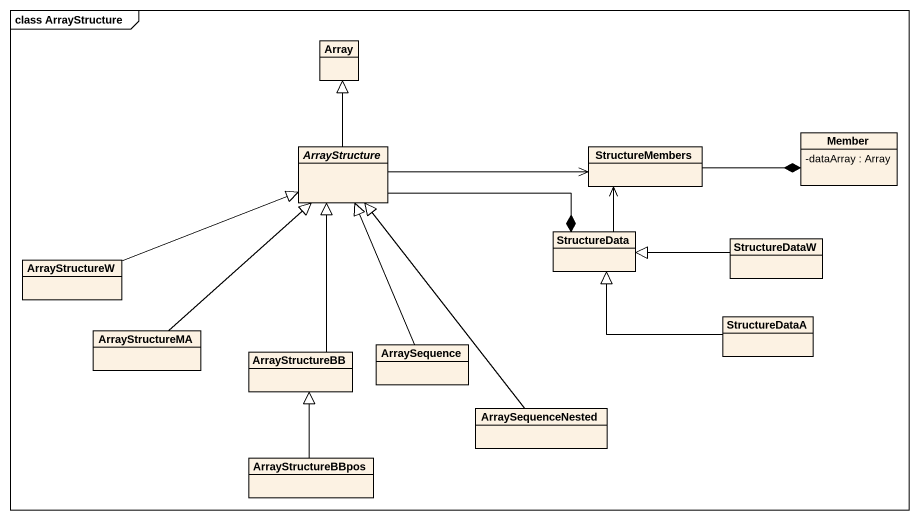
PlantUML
@startuml
mainframe class ArrayStructure
hide circle
hide empty members
skinparam classAttributeIconSize 0
class Array
class Member {
  -dataArray : Array
}
abstract class ArrayStructure
class StructureMembers
class ArrayStructureW
class StructureData
class StructureDataW
class StructureDataA
class ArrayStructureMA
class ArrayStructureBB
class ArraySequence
class ArraySequenceNested
class ArrayStructureBBpos
Member *-left- StructureMembers
ArrayStructure -up-|> Array
ArrayStructure -right-> StructureMembers
ArrayStructureW -right-|> ArrayStructure
StructureData *-left- ArrayStructure
StructureData -up-> StructureMembers
StructureDataW -left-|> StructureData
StructureDataA -left-|> StructureData
ArrayStructureMA -up-|> ArrayStructure
ArrayStructureBB -up-|> ArrayStructure
ArraySequence -up-|> ArrayStructure
ArraySequenceNested -up-|> ArrayStructure
ArrayStructureBBpos -up-|> ArrayStructureBB
@enduml
